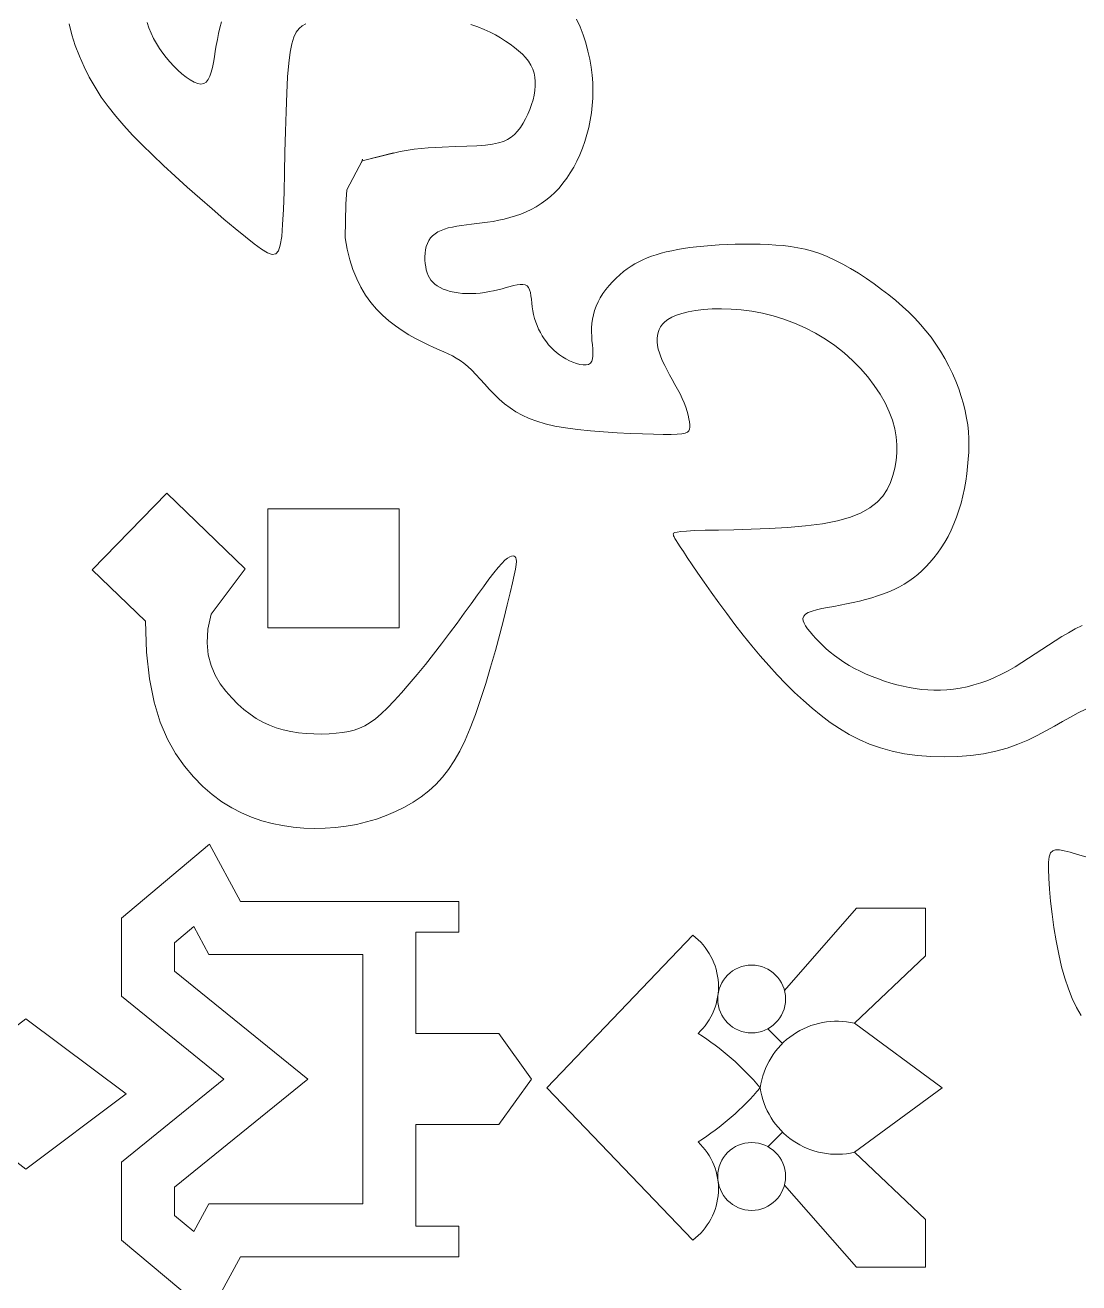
# Model space of a CAD drawing. Header units: inches. Extents: x -813 to 82, y -70 to 268.
# Drawn here: x -90.87 to -79.53, y 139.52 to 153.06 of the extents above; entities that cross this region are included whole.
import ezdxf

# ---------------------------------------------------------------- set-up
doc = ezdxf.new("R2010")
doc.units = ezdxf.units.IN
doc.header["$MEASUREMENT"] = 0
for name, color, linetype, lineweight, true_color in [('Blue', 7, 'Continuous', 0, 0x1081b2), ('Brown', 7, 'Continuous', 0, 0x653e10), ('Grey', 7, 'Continuous', 0, 0x58676a), ('Layak Architect', 1, 'Continuous', 5, 0xff0000), ('White', 7, 'Continuous', 0, 0xffffff)]:
    doc.layers.add(name, color=color, linetype=linetype, lineweight=lineweight, true_color=true_color)
doc.layers.add('Rugs', color=201, linetype='Continuous')

# ---------------------------------------------------------------- blocks, each defined once
blk = doc.blocks.new('C3')
at = {"layer": 'Blue'}
blk.add_lwpolyline([(426.85, 1494.44), (381.85, 1494.44), (381.85, 1543.96), (426.85, 1543.96)], close=True, dxfattribs=at)
at = {"layer": 'Brown'}
for points in [[(425.95, 1801.86), (427.25, 1799.23), (428.66, 1796.67), (430.15, 1794.15), (431.71, 1791.65), (433.33, 1789.16), (434.99, 1786.66), (436.66, 1784.14), (438.32, 1781.61), (439.95, 1779.07), (441.51, 1776.52), (443, 1773.95), (444.37, 1771.37), (445.61, 1768.78), (446.69, 1766.19), (447.62, 1763.59), (448.4, 1760.99), (449.05, 1758.41), (449.55, 1755.84), (449.93, 1753.3), (450.18, 1750.79), (450.31, 1748.33), (450.33, 1745.9), (450.25, 1743.52), (450.05, 1741.17), (449.76, 1738.83), (449.37, 1736.52), (448.89, 1734.21), (448.32, 1731.89), (447.66, 1729.57), (446.92, 1727.23), (446.11, 1724.9), (445.22, 1722.58), (444.26, 1720.29), (443.24, 1718.06), (442.16, 1715.91), (441.02, 1713.84), (439.83, 1711.88), (438.59, 1710.05), (437.31, 1708.33), (436.01, 1706.73), (434.7, 1705.23), (433.38, 1703.84), (432.08, 1702.54), (430.8, 1701.32), (429.55, 1700.18), (428.35, 1699.13), (427.2, 1698.19), (426.11, 1697.41), (425.08, 1696.83), (424.12, 1696.49), (423.24, 1696.45), (422.43, 1696.73), (421.71, 1697.39), (421.08, 1698.45), (420.52, 1699.87), (420.02, 1701.6), (419.56, 1703.58), (419.13, 1705.76), (418.7, 1708.08), (418.26, 1710.49), (417.79, 1712.93), (417.28, 1715.35), (416.73, 1717.73), (416.13, 1720.08), (415.47, 1722.38), (414.76, 1724.62), (414, 1726.79), (413.17, 1728.89), (412.28, 1730.9), (411.32, 1732.83), (410.3, 1734.67), (409.19, 1736.43), (407.99, 1738.12), (406.7, 1739.76), (405.3, 1741.34), (403.8, 1742.87), (402.18, 1744.37), (400.43, 1745.83), (398.57, 1747.26), (396.59, 1748.63), (394.49, 1749.95), (392.29, 1751.2), (389.97, 1752.37), (387.56, 1753.45), (385.04, 1754.44), (382.43, 1755.33), (379.74, 1756.11), (377, 1756.8), (374.22, 1757.39), (371.43, 1757.88), (368.64, 1758.29), (365.87, 1758.61), (363.16, 1758.84), (360.5, 1759), (357.89, 1759.06), (355.31, 1759.03), (352.74, 1758.88), (350.17, 1758.62), (347.57, 1758.23), (344.92, 1757.71), (342.21, 1757.03), (339.42, 1756.21), (336.58, 1755.23), (333.71, 1754.11), (330.82, 1752.86), (327.95, 1751.48), (325.12, 1749.97), (322.35, 1748.35), (319.67, 1746.62), (317.09, 1744.79), (314.61, 1742.85), (312.21, 1740.8), (309.89, 1738.64), (307.63, 1736.37), (305.42, 1733.99), (303.25, 1731.49), (301.1, 1728.86), (298.98, 1726.12), (296.89, 1723.29), (294.86, 1720.38), (292.92, 1717.42), (291.1, 1714.44), (289.42, 1711.46), (287.91, 1708.5), (286.59, 1705.61), (285.48, 1702.78), (284.56, 1700), (283.83, 1697.26), (283.25, 1694.53), (282.8, 1691.78), (282.47, 1689), (282.23, 1686.16), (282.07, 1683.24), (281.96, 1680.23), (281.91, 1677.15), (281.91, 1674.03), (281.95, 1670.9), (282.05, 1667.8), (282.19, 1664.76), (282.37, 1661.8), (282.61, 1658.97), (282.88, 1656.28), (283.2, 1653.73), (283.55, 1651.32), (283.95, 1649.05), (284.39, 1646.89), (284.86, 1644.84), (285.37, 1642.91), (285.91, 1641.07), (286.49, 1639.32), (287.11, 1637.65), (287.79, 1636.05), (288.53, 1634.5), (289.33, 1633.01), (290.22, 1631.55), (291.2, 1630.11), (292.27, 1628.7), (293.45, 1627.29), (294.73, 1625.9), (296.09, 1624.55), (297.52, 1623.26), (299.01, 1622.06), (300.55, 1620.94), (302.12, 1619.94), (303.72, 1619.08), (305.33, 1618.36), (306.95, 1617.78), (308.57, 1617.33), (310.2, 1617), (311.83, 1616.78), (313.46, 1616.66), (315.09, 1616.63), (316.72, 1616.68), (318.34, 1616.79), (319.92, 1616.93), (321.43, 1617.06), (322.84, 1617.15), (324.12, 1617.15), (325.24, 1617.02), (326.16, 1616.72), (326.85, 1616.23), (327.3, 1615.5), (327.51, 1614.57), (327.51, 1613.48), (327.33, 1612.26), (326.98, 1610.96), (326.51, 1609.61), (325.92, 1608.26), (325.24, 1606.94), (324.51, 1605.69), (323.71, 1604.5), (322.85, 1603.39), (321.94, 1602.34), (320.97, 1601.36), (319.94, 1600.43), (318.86, 1599.57), (317.72, 1598.75), (316.53, 1598), (315.29, 1597.3), (314.01, 1596.66), (312.69, 1596.08), (311.33, 1595.57), (309.93, 1595.13), (308.51, 1594.76), (307.06, 1594.47), (305.6, 1594.25), (304.15, 1594.07), (302.74, 1593.92), (301.42, 1593.75), (300.22, 1593.53), (299.17, 1593.23), (298.31, 1592.82), (297.67, 1592.27), (297.27, 1591.55), (297.1, 1590.67), (297.11, 1589.65), (297.27, 1588.49), (297.55, 1587.22), (297.92, 1585.86), (298.33, 1584.4), (298.75, 1582.87), (299.15, 1581.29), (299.52, 1579.66), (299.85, 1578), (300.13, 1576.31), (300.36, 1574.61), (300.51, 1572.9), (300.6, 1571.21), (300.6, 1569.54), (300.51, 1567.9), (300.34, 1566.3), (300.08, 1564.76), (299.74, 1563.29), (299.33, 1561.9), (298.85, 1560.62), (298.3, 1559.44), (297.69, 1558.38), (297.03, 1557.46), (296.3, 1556.66), (295.5, 1555.98), (294.64, 1555.41), (293.71, 1554.94), (292.72, 1554.55), (291.64, 1554.25), (290.49, 1554.01), (289.26, 1553.84), (287.98, 1553.74), (286.67, 1553.73), (285.36, 1553.8), (284.06, 1553.97), (282.81, 1554.25), (281.63, 1554.65), (280.54, 1555.17), (279.57, 1555.84), (278.71, 1556.64), (277.95, 1557.57), (277.29, 1558.63), (276.72, 1559.81), (276.22, 1561.12), (275.8, 1562.55), (275.44, 1564.1), (275.13, 1565.76), (274.86, 1567.52), (274.62, 1569.37), (274.39, 1571.3), (274.16, 1573.29), (273.91, 1575.32), (273.62, 1577.39), (273.29, 1579.49), (272.89, 1581.59), (272.43, 1583.69), (271.89, 1585.78), (271.26, 1587.86), (270.54, 1589.9), (269.72, 1591.91), (268.79, 1593.87), (267.75, 1595.78), (266.59, 1597.63), (265.31, 1599.41), (263.9, 1601.12), (262.37, 1602.76), (260.71, 1604.34), (258.93, 1605.84), (257.01, 1607.26), (254.98, 1608.61), (252.81, 1609.88), (250.53, 1611.07), (248.14, 1612.17), (245.67, 1613.17), (243.11, 1614.08), (240.49, 1614.88), (237.81, 1615.56), (235.09, 1616.13), (232.34, 1616.57), (229.55, 1616.89), (226.74, 1617.08), (223.88, 1617.13), (220.99, 1617.05), (218.05, 1616.83), (215.08, 1616.46), (212.06, 1615.94), (208.99, 1615.27), (205.92, 1614.45), (202.86, 1613.46), (199.85, 1612.31), (196.92, 1610.98)], [(197.94, 1476.93), (200.15, 1476.35), (202.38, 1475.83), (204.62, 1475.38), (206.84, 1474.98), (209.04, 1474.6), (211.2, 1474.26), (213.27, 1473.9), (215.21, 1473.53), (216.97, 1473.09), (218.51, 1472.58), (219.77, 1471.95), (220.7, 1471.2), (221.27, 1470.28), (221.44, 1469.19), (221.23, 1467.94), (220.7, 1466.57), (219.88, 1465.1), (218.83, 1463.57), (217.58, 1462.01), (216.17, 1460.45), (214.67, 1458.93), (213.09, 1457.46), (211.45, 1456.06), (209.74, 1454.73), (207.98, 1453.5), (206.14, 1452.35), (204.24, 1451.31), (202.28, 1450.37), (200.24, 1449.55), (198.14, 1448.86)], [(250.4, 1529.99), (249.76, 1530.15), (251.04, 1529.83), (250.4, 1529.99), (261.38, 1524.26), (266.76, 1523.82), (279.56, 1523.58), (283.8, 1524.34), (287.78, 1525.34), (291.49, 1526.55), (294.95, 1527.96), (298.17, 1529.56), (301.14, 1531.35), (303.89, 1533.3), (306.42, 1535.41), (308.75, 1537.68), (310.87, 1540.08), (312.81, 1542.57), (314.57, 1545.12), (316.15, 1547.68), (317.57, 1550.2), (318.84, 1552.65), (319.97, 1554.98), (320.95, 1557.14), (321.82, 1559.11), (322.61, 1560.9), (323.35, 1562.55), (324.11, 1564.1), (324.92, 1565.57), (325.82, 1567), (326.87, 1568.43), (328.1, 1569.88), (329.54, 1571.38), (331.17, 1572.95), (332.94, 1574.58), (334.79, 1576.28), (336.69, 1578.04), (338.59, 1579.88), (340.43, 1581.79), (342.17, 1583.78), (343.77, 1585.85), (345.23, 1588.05), (346.56, 1590.43), (347.75, 1593.04), (348.82, 1595.94), (349.77, 1599.17), (350.6, 1602.78), (351.31, 1606.83), (351.92, 1611.34), (352.43, 1616.17), (352.85, 1621.2), (353.18, 1626.25), (353.43, 1631.18), (353.6, 1635.84), (353.71, 1640.07), (353.76, 1643.72), (353.75, 1646.68), (353.68, 1648.99), (353.52, 1650.73), (353.27, 1651.98), (352.91, 1652.82), (352.43, 1653.34), (351.82, 1653.6), (351.05, 1653.7), (350.12, 1653.7), (349.05, 1653.6), (347.84, 1653.41), (346.5, 1653.12), (345.06, 1652.73), (343.52, 1652.23), (341.89, 1651.61), (340.2, 1650.88), (338.45, 1650.04), (336.67, 1649.11), (334.86, 1648.12), (333.05, 1647.11), (331.25, 1646.1), (329.47, 1645.13), (327.74, 1644.24), (326.08, 1643.44), (324.49, 1642.77), (322.97, 1642.23), (321.53, 1641.83), (320.15, 1641.55), (318.84, 1641.41), (317.59, 1641.39), (316.39, 1641.5), (315.25, 1641.74), (314.15, 1642.12), (313.11, 1642.65), (312.12, 1643.36), (311.19, 1644.29), (310.32, 1645.46), (309.52, 1646.9), (308.78, 1648.64), (308.11, 1650.71), (307.52, 1653.13), (307.02, 1655.87), (306.64, 1658.89), (306.39, 1662.17), (306.31, 1665.66), (306.41, 1669.34), (306.71, 1673.16), (307.24, 1677.1), (308.01, 1681.11), (309.03, 1685.16), (310.29, 1689.22), (311.8, 1693.26), (313.55, 1697.25), (315.54, 1701.14), (317.76, 1704.91), (320.23, 1708.52), (322.92, 1711.95), (325.8, 1715.17), (328.85, 1718.15), (332.02, 1720.89), (335.28, 1723.37), (338.58, 1725.55), (341.9, 1727.43), (345.19, 1728.98), (348.43, 1730.19), (351.6, 1731.08), (354.71, 1731.65), (357.76, 1731.93), (360.74, 1731.93), (363.65, 1731.66), (366.49, 1731.15), (369.27, 1730.42), (371.97, 1729.45), (374.57, 1728.19), (377.04, 1726.54), (379.35, 1724.42), (381.47, 1721.74), (383.37, 1718.42), (385.03, 1714.36), (386.41, 1709.49), (387.49, 1703.77), (388.3, 1697.39), (388.9, 1690.61), (389.31, 1683.69), (389.58, 1676.86), (389.75, 1670.38), (389.87, 1664.51), (389.98, 1659.5), (390.1, 1655.53), (390.25, 1652.53), (390.43, 1650.37), (390.64, 1648.92), (390.87, 1648.05), (391.12, 1647.61), (391.4, 1647.48), (391.71, 1647.52), (392.05, 1647.62), (392.47, 1647.81), (393.05, 1648.11), (393.83, 1648.57), (394.87, 1649.22), (396.25, 1650.12), (398.03, 1651.29), (400.25, 1652.78), (402.97, 1654.61), (406.12, 1656.76), (409.62, 1659.18), (413.4, 1661.83), (417.37, 1664.67), (421.45, 1667.65), (425.57, 1670.75), (429.63, 1673.9), (433.58, 1677.08), (437.4, 1680.28), (441.08, 1683.51), (444.61, 1686.75), (448, 1690.02), (451.23, 1693.3), (454.31, 1696.61), (457.22, 1699.94), (459.96, 1703.3), (462.53, 1706.72), (464.9, 1710.22), (467.06, 1713.84), (469.01, 1717.61), (470.72, 1721.56), (472.19, 1725.72), (473.4, 1730.14), (474.35, 1734.81), (475.02, 1739.69), (475.43, 1744.7), (475.56, 1749.78), (475.43, 1754.84), (475.03, 1759.81), (474.35, 1764.62), (473.41, 1769.2), (472.21, 1773.49), (470.78, 1777.5), (469.19, 1781.27), (467.49, 1784.82), (465.72, 1788.18), (463.93, 1791.38), (462.17, 1794.45), (460.51, 1797.42), (458.97, 1800.32), (457.57, 1803.17)], [(513.28, 1803.22), (512.37, 1800.1), (511.6, 1797.37), (511.01, 1795.1), (510.66, 1793.26), (510.64, 1791.8), (511.02, 1790.71), (511.86, 1789.93), (513.26, 1789.42), (515.27, 1789.16), (517.98, 1789.1), (521.43, 1789.21), (525.5, 1789.48), (530.05, 1789.9), (534.93, 1790.47), (539.99, 1791.17), (545.09, 1792.01), (550.08, 1792.98), (554.81, 1794.07), (559.16, 1795.28), (563.15, 1796.62), (566.81, 1798.08), (570.17, 1799.69), (573.29, 1801.45)], [(600.51, 1599.72), (542.95, 1654.83)], [(600.51, 1599.72), (658.08, 1654.83)], [(198.71, 1419.37), (202.8, 1420.45), (206.88, 1421.75), (210.93, 1423.29), (214.92, 1425.04), (218.83, 1427), (222.64, 1429.18), (226.35, 1431.56), (229.98, 1434.16), (233.56, 1436.99), (237.14, 1440.06), (240.75, 1443.39), (244.43, 1446.97), (248.22, 1450.84), (252.14, 1454.99), (256.23, 1459.42), (260.4, 1464.03), (264.55, 1468.72), (268.6, 1473.36), (272.44, 1477.86), (275.98, 1482.08), (279.12, 1485.93), (281.76, 1489.28), (283.82, 1492.06), (285.19, 1494.29), (285.81, 1496.05), (285.58, 1497.4), (284.42, 1498.41), (282.24, 1499.14), (278.96, 1499.65), (274.49, 1500.02), (268.81, 1500.31), (262.16, 1500.53), (254.84, 1500.72), (247.14, 1500.9), (239.38, 1501.08), (231.84, 1501.29), (224.84, 1501.55), (218.66, 1501.88), (213.55, 1502.31), (209.44, 1502.84), (206.21, 1503.48), (203.73, 1504.25), (201.87, 1505.16), (200.5, 1506.2), (199.5, 1507.41), (198.75, 1508.78)], [(198.98, 1571.11), (199.85, 1573.73), (200.81, 1576.12), (201.84, 1578.32), (202.91, 1580.37), (204.03, 1582.31), (205.18, 1584.17), (206.37, 1585.93), (207.58, 1587.58), (208.84, 1589.11), (210.13, 1590.51), (211.47, 1591.75), (212.85, 1592.82), (214.28, 1593.71), (215.76, 1594.4), (217.29, 1594.91), (218.86, 1595.24), (220.49, 1595.4), (222.15, 1595.4), (223.86, 1595.25), (225.61, 1594.96), (227.39, 1594.54), (229.21, 1594), (231.03, 1593.35), (232.83, 1592.59), (234.58, 1591.74), (236.25, 1590.8), (237.81, 1589.78), (239.23, 1588.69), (240.48, 1587.53), (241.53, 1586.3), (242.41, 1584.93), (243.13, 1583.35), (243.7, 1581.48), (244.15, 1579.25), (244.49, 1576.56), (244.74, 1573.36), (244.91, 1569.55), (245.05, 1565.11), (245.23, 1560.18), (245.53, 1554.95), (246.04, 1549.62), (246.86, 1544.38), (250.02, 1531.51), (250.4, 1529.99), (247.46, 1541.9)]]:
    blk.add_lwpolyline(points, dxfattribs=at)
for centre, radius, start, end in [((665.43, 1602.98), 100.96, 130.015, 147.7686), ((535.6, 1602.98), 100.96, 32.2314, 49.985), ((562.32, 1640.36), 24.18, 42.9094, 143.2299), ((638.71, 1640.36), 24.18, 36.7701, 137.0906)]:
    blk.add_arc(centre, radius, start, end, dxfattribs=at)
at = {"layer": 'Grey'}
for points in [[(563.76, 1689.44), (532.76, 1716.6), (532.76, 1742.73), (550.73, 1742.73), (576.14, 1715.86)], [(637.27, 1689.44), (668.27, 1716.6), (668.27, 1742.73), (650.3, 1742.73), (624.89, 1715.86)], [(583.78, 1688.71), (578.22, 1683.22)], [(617.24, 1688.71), (622.81, 1683.22)]]:
    blk.add_lwpolyline(points, dxfattribs=at)
at = {"layer": 'Layak Architect'}
blk.add_lwpolyline([(597.27, 1594), (614.46, 1581.64), (614.46, 1550.28), (652.76, 1550.28), (652.76, 1566.48), (664.38, 1566.48), (664.38, 1484.08), (685.96, 1472.41), (658.05, 1439.2), (628.58, 1439.2), (597.27, 1477.75), (565.96, 1439.2), (536.49, 1439.2), (508.58, 1472.41), (530.15, 1484.08), (530.15, 1566.48), (541.77, 1566.48), (541.77, 1550.28), (580.07, 1550.28), (580.07, 1581.64)], close=True, dxfattribs=at)
for points in [[(424.35, 1448.26), (436, 1448.65), (446.12, 1449.78), (454.87, 1451.53), (462.39, 1453.82), (468.83, 1456.54), (474.33, 1459.61), (479.06, 1462.92), (483.14, 1466.38), (486.71, 1469.9), (489.83, 1473.47), (492.52, 1477.1), (494.81, 1480.77), (496.75, 1484.5), (498.35, 1488.29), (499.66, 1492.13), (500.71, 1496.02), (501.52, 1499.97), (502.1, 1503.96), (502.46, 1507.97), (502.6, 1511.99), (502.52, 1516.01), (502.24, 1520.01), (501.74, 1523.97), (501.04, 1527.88), (500.13, 1531.73), (499.03, 1535.48), (497.74, 1539.14), (496.25, 1542.67), (494.56, 1546.06), (492.69, 1549.3), (490.63, 1552.35), (488.39, 1555.21), (485.95, 1557.86), (483.28, 1560.33), (480.33, 1562.64), (477.05, 1564.81), (473.38, 1566.89), (469.29, 1568.89), (464.71, 1570.85), (459.6, 1572.79), (453.94, 1574.74), (447.89, 1576.66), (441.63, 1578.53), (435.33, 1580.31), (429.2, 1581.98), (423.39, 1583.49), (418.11, 1584.82), (413.54, 1585.93), (409.81, 1586.81), (406.87, 1587.46), (404.61, 1587.9), (402.94, 1588.16), (401.74, 1588.25), (400.93, 1588.21), (400.4, 1588.05), (400.05, 1587.79), (399.79, 1587.45), (399.66, 1587.01), (399.7, 1586.46), (399.95, 1585.78), (400.46, 1584.95), (401.29, 1583.94), (402.47, 1582.75), (404.05, 1581.34), (406.07, 1579.71), (408.5, 1577.87), (411.28, 1575.82), (414.37, 1573.59), (417.72, 1571.17), (421.29, 1568.6), (425.03, 1565.88), (428.89, 1563.02), (432.83, 1560.04), (436.77, 1556.99), (440.66, 1553.9), (444.43, 1550.83), (448.02, 1547.82), (451.36, 1544.91), (454.4, 1542.14), (457.06, 1539.57), (459.29, 1537.23), (461.13, 1535.06), (462.62, 1533.02), (463.81, 1531.04), (464.73, 1529.08), (465.43, 1527.06), (465.95, 1524.94), (466.35, 1522.66), (466.65, 1520.18), (466.85, 1517.52), (466.94, 1514.73), (466.91, 1511.84), (466.76, 1508.91), (466.45, 1505.98), (466, 1503.09), (465.38, 1500.27), (464.58, 1497.58), (463.6, 1494.99), (462.43, 1492.5), (461.05, 1490.08), (459.46, 1487.73), (457.64, 1485.41), (455.59, 1483.13), (453.31, 1480.85), (450.76, 1478.59), (447.91, 1476.44), (444.71, 1474.54), (441.1, 1473), (437.04, 1471.95), (432.47, 1471.51), (427.34, 1471.81), (421.6, 1472.98)], [(424.35, 1448.26), (404.89, 1428.16), (375.9, 1456.24), (404.57, 1485.83), (421.6, 1472.98)], [(593.92, 1308.11), (593.92, 1377.88), (574.44, 1403.09), (602.83, 1440.89)], [(611.75, 1308.11), (611.75, 1377.88), (631.23, 1403.09), (602.84, 1440.89)]]:
    blk.add_lwpolyline(points, dxfattribs=at)
at = {"layer": 'White'}
for points in [[(600.51, 1748.93), (576.14, 1715.86)], [(600.51, 1748.93), (624.89, 1715.86)]]:
    blk.add_lwpolyline(points, dxfattribs=at)
blk.add_lwpolyline([(600.07, 1530.28), (644.38, 1530.28), (644.38, 1472.16), (654.86, 1466.5), (648.73, 1459.2), (638.1, 1459.2), (597.27, 1509.48), (556.44, 1459.2), (545.8, 1459.2), (539.67, 1466.5), (550.15, 1472.16), (550.15, 1530.28)], close=True, dxfattribs=at)
for centre in [(567, 1677.05), (634.03, 1677.05)]:
    blk.add_circle(centre, 12.81, dxfattribs=at)
for centre, start, end in [((604.58, 1709.21), 166.853, 262.0006), ((596.45, 1709.21), 277.9994, 13.147)]:
    blk.add_arc(centre, 29.2, start, end, dxfattribs=at)

msp = doc.modelspace()

# ---------------------------------------------------------------- block references
at = {"layer": 'Rugs', "xscale": 0.0285, "yscale": 0.0285, "zscale": 0.0285, "rotation": 270}
msp.add_blockref('C3', (-130.84923, 158.73611), dxfattribs=at)

doc.saveas('drawing.dxf')
